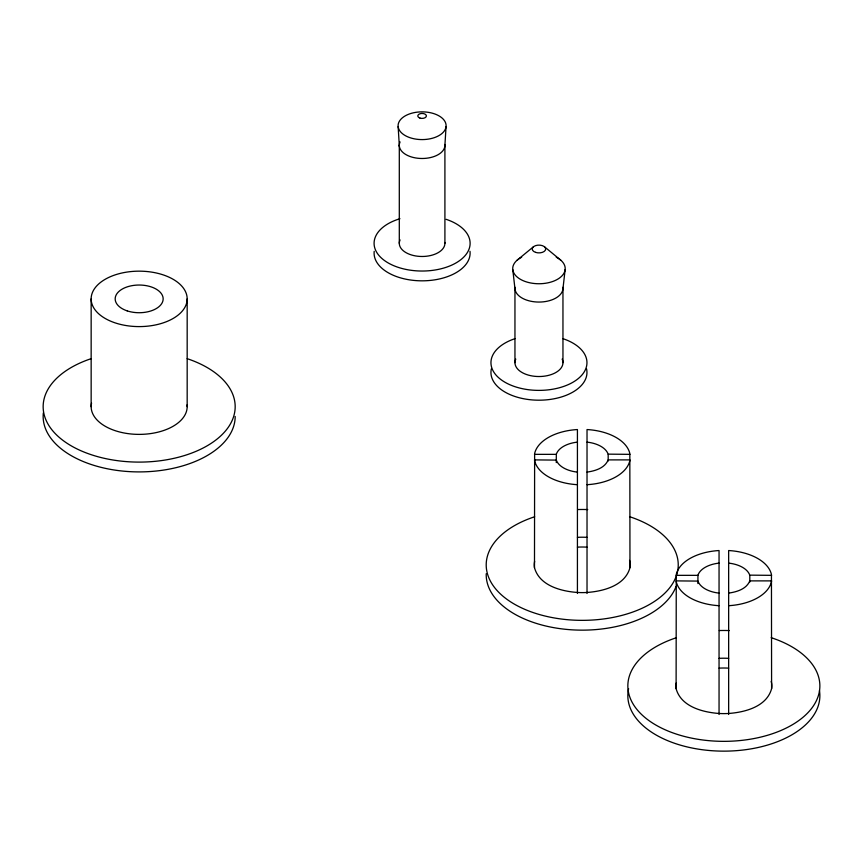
<?xml version="1.0" encoding="UTF-8"?>
<svg xmlns="http://www.w3.org/2000/svg" width="863" height="863" viewBox="0 0 863 863"><rect width="100%" height="100%" fill="white"/><g stroke="black" fill="none" stroke-linecap="round" stroke-linejoin="round"><path stroke-width="1.29" d="M444.855 146.181L446.052 126.634A24.002 13.862 0 0 0 411.489 113.29A24.002 13.862 0 0 0 408.76 137.249A24.002 13.862 0 0 0 446.052 126.634M562.913 289.105L565.136 269.59M587.023 593.474L587.023 429.558L588.49 429.645A48.004 27.713 0 0 1 629.828 453.507L629.968 567.681C625.071 585.675 603.431 591.274 587.023 592.471A47.983 27.702 0 0 1 577.423 592.471C561.026 591.274 539.386 585.675 534.488 567.681L534.629 453.507A48.004 27.713 0 0 1 575.955 429.645L577.423 429.558L577.423 593.474M534.629 561.295L534.488 562.137A47.983 27.702 0 0 0 534.488 567.681M728.652 714.467L728.652 550.551L730.12 550.637A48.004 27.713 0 0 1 771.446 574.499L771.598 688.685C766.689 706.668 745.049 712.266 728.652 713.474A47.983 27.702 0 0 1 719.052 713.474C702.655 712.266 681.004 706.668 676.107 688.685L676.258 574.499A48.004 27.713 0 0 1 717.585 550.637L719.052 550.551L719.052 714.467M556.268 462.568L556.333 454.143A26.408 15.243 0 0 1 577.077 442.169L577.423 442.136M697.897 583.561L697.951 575.146A26.408 15.243 0 0 1 718.696 563.161L719.052 563.129M517.142 260.184L533.356 246.84M587.023 472.104C595.092 470.961 604.812 468.134 608.178 459.893L629.968 459.893L629.828 460.734A48.004 27.713 0 0 1 588.49 484.596L587.023 484.682M728.652 593.097C736.711 591.964 746.43 589.138 749.807 580.885L771.598 580.885L771.446 581.738A48.004 27.713 0 0 1 730.12 605.599L728.652 605.675M534.488 454.348L556.268 454.348M587.023 442.136L587.379 442.169A26.408 15.243 0 0 1 608.124 454.143L629.968 454.348M676.107 575.341L697.897 575.341M728.652 563.129L728.998 563.161A26.408 15.243 0 0 1 749.753 575.146L771.598 575.341M577.423 484.682L575.955 484.596A48.004 27.713 0 0 1 534.629 460.734L534.488 459.893L556.333 460.098A26.408 15.243 0 0 0 577.077 472.072L577.423 472.104M719.052 605.675L717.585 605.599A48.004 27.713 0 0 1 676.258 581.738L676.107 580.885L697.951 581.09A26.408 15.243 0 0 0 718.696 593.064L719.052 593.097M544.564 246.84L560.767 260.184M771.177 681.339L771.598 683.14A47.983 27.702 0 0 1 771.598 688.685M629.548 560.346L629.968 562.137A47.983 27.702 0 0 1 629.968 567.681M512.773 269.59L515.006 289.105M398.145 126.634L399.342 146.181M749.807 575.341L749.807 582.029M608.178 454.348L608.178 461.025M562.956 288.199L562.956 362.676M514.952 288.199L514.952 362.676M444.909 145.318L444.909 243.312M399.299 145.318L399.299 243.312M187.174 298.878A48.004 27.713 0 0 1 115.157 322.881A48.004 27.713 0 0 1 115.157 274.876A48.004 27.713 0 0 1 187.174 298.878L187.174 406.667M91.154 298.878L91.154 406.667M187.066 404.855A48.004 27.713 0 0 1 137.595 434.369A48.004 27.713 0 0 1 91.564 403.053M187.174 358.663A96.02 55.437 0 0 1 212.719 442.298A96.02 55.437 0 0 1 65.61 442.298A96.02 55.437 0 0 1 91.154 358.663M235.178 416.473A96.02 55.437 0 0 1 136.02 471.878A96.02 55.437 0 0 1 43.355 412.848M562.147 359.084A24.002 13.862 0 0 1 538.954 376.527A24.002 13.862 0 0 1 515.772 359.084M562.913 287.293A24.002 13.862 0 0 1 538.954 302.061A24.002 13.862 0 0 1 515.006 287.293M586.549 368.857A48.004 27.713 0 0 1 538.954 400.195A48.004 27.713 0 0 1 491.36 368.857M562.956 338.674A48.004 27.713 0 0 1 575.729 380.486A48.004 27.713 0 0 1 502.18 380.486A48.004 27.713 0 0 1 514.952 338.674M556.257 257.206A26.235 15.146 0 0 1 557.908 279.073A26.235 15.146 0 0 1 520.001 279.073A26.235 15.146 0 0 1 521.662 257.206M819.472 690.67A96.02 55.437 0 0 1 722.115 751.134A96.02 55.437 0 0 1 628.609 688.685M719.052 668.145A47.983 27.702 0 0 1 728.652 668.145M771.188 637.681A96.02 55.437 0 0 1 797.639 721.382A96.02 55.437 0 0 1 650.26 721.511A96.02 55.437 0 0 1 676.258 637.768M719.3 630.54A96.02 55.437 0 0 1 729.354 630.573M676.107 688.685A47.983 27.702 0 0 1 676.107 683.14M719.052 658.35A47.983 27.702 0 0 1 728.652 658.35M676.042 586.506A96.02 55.437 0 0 1 571.09 629.774A96.02 55.437 0 0 1 486.225 573.712M577.423 547.153A47.983 27.702 0 0 1 587.023 547.153M629.559 516.678A96.02 55.437 0 0 1 676.463 575.524M676.042 576.711A96.02 55.437 0 0 1 525.405 609.602A96.02 55.437 0 0 1 534.639 516.764M577.681 509.548A96.02 55.437 0 0 1 587.725 509.569M577.423 537.347A47.983 27.702 0 0 1 587.023 537.347M446.106 219.31A48.004 27.713 0 0 1 458.426 261.435A48.004 27.713 0 0 1 384.445 260.507A48.004 27.713 0 0 1 399.936 218.727M470.001 251.306A48.004 27.713 0 0 1 422.104 280.831A48.004 27.713 0 0 1 374.197 251.306M444.855 144.466A22.805 13.161 0 0 1 419.86 158.425A22.805 13.161 0 0 1 400.076 141.92M444.855 242.46A22.805 13.161 0 0 1 419.86 256.419A22.805 13.161 0 0 1 400.076 239.914M127.174 310.874A23.991 13.851 0 0 0 163.15 298.878A23.991 13.851 0 0 0 127.174 286.883A23.991 13.851 0 0 0 127.174 310.874M535.589 252.374A6.742 3.894 0 0 0 545.696 248.997A6.742 3.894 0 0 0 535.589 245.631A6.742 3.894 0 0 0 535.589 252.374M419.947 118.08A4.304 2.481 0 0 0 426.398 115.922A4.304 2.481 0 0 0 419.947 113.776A4.304 2.481 0 0 0 419.947 118.08"/></g></svg>
